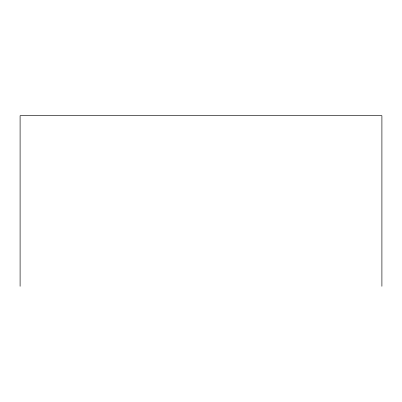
<?xml version="1.0" encoding="UTF-8"?>
<svg xmlns="http://www.w3.org/2000/svg" width="402" height="402" viewBox="0 0 402 402"><rect width="100%" height="100%" fill="white"/><g stroke="black" fill="none" stroke-linecap="round" stroke-linejoin="round"><path stroke-width="0.6" d="M381.9 286.309L381.9 115.691L20.1 115.691L20.1 286.309"/></g></svg>
